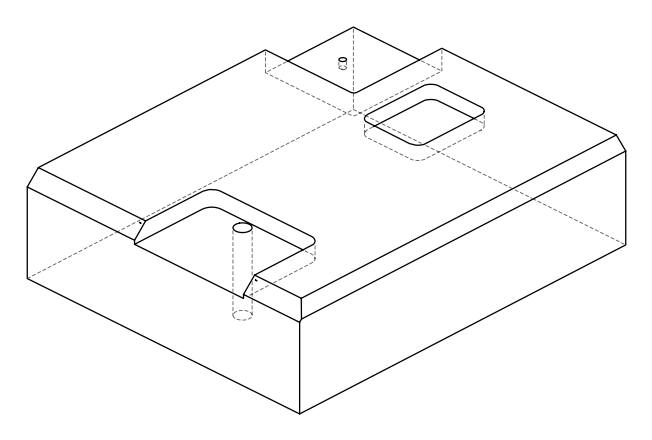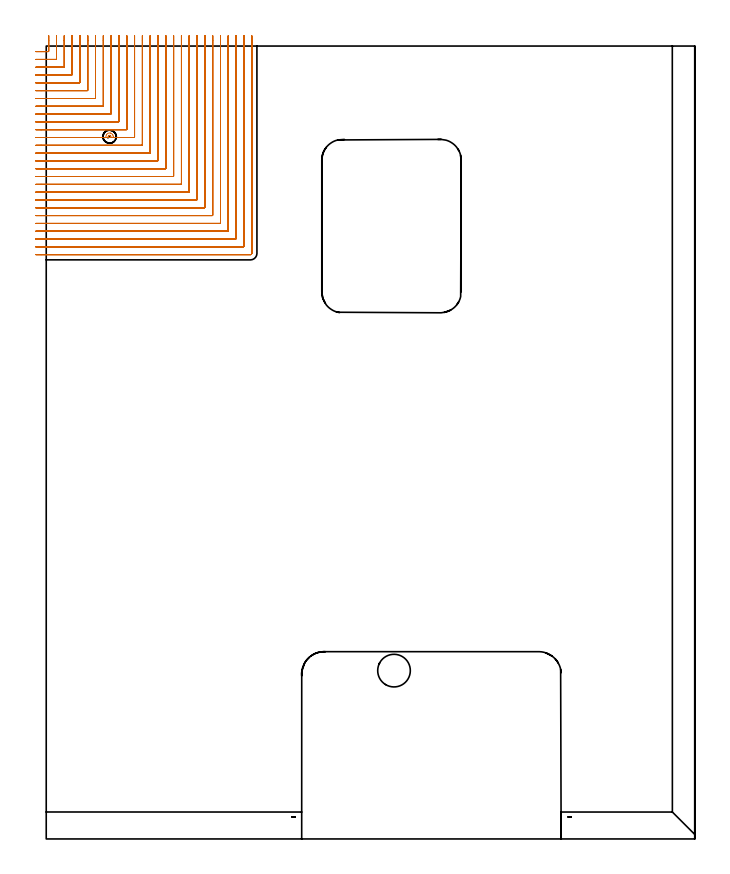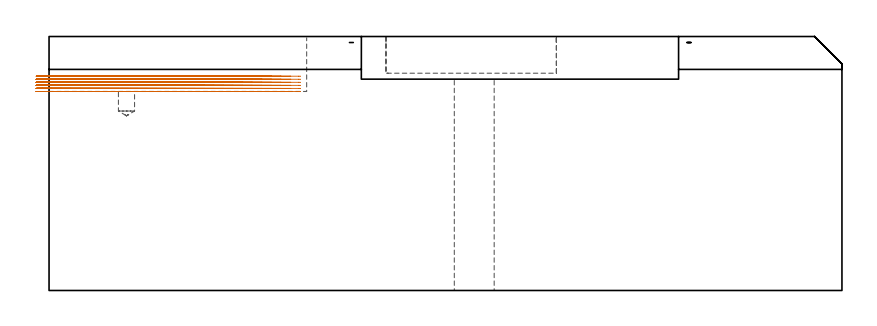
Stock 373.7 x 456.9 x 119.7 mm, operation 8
(PLAN: 10 operations, 6 tool changes, 190.2 min)
(1 SPOT_DRILL | STEP1POCKET | NXT0321_9005460120000 | 0.03 min | 2796 mm3)
(2 DRILL_THROUGH_HOLE_FROM_SOLID_MATERIAL | STEP1HOLE | UGT0301_515 | 0.43 min | 13483 mm3)
(3 DRILL_TO_ENLARGE_THROUGH_HOLE | STEP1HOLE | UGT0301_256 | 0.44 min | 19681 mm3)
(4 DRILL_BLIND_HOLE_INTO_CENTER | STEP1POCKET | UGT0301_195 | 0.06 min | 474 mm3)
(5 AREA_MILL | FG_CHAMFER_SURFACE | UGT0205_001 | 7.32 min | 18556 mm3)
(6 AREA_MILL_1 | FG_CHAMFER_SURFACE_1 | UGT0205_001 | 18.17 min | 38007 mm3)
(7 AREA_MILL_2 | FG_CHAMFER_SURFACE_2 | UGT0205_001 | 3.7 min | 9227 mm3)
(8 MILL_CORNER_NOTCH_RECTANGULAR | CORNER_NOTCH_RECTANGULAR | NXT0201_008 | Follow Part, ap 1.5, ae 75% | 142.78 min | 384511 mm3)
(9 MILL_RECTANGULAR_POCKET | POCKET_RECTANGULAR_STRAIGHT | UGT0201_105 | Follow Part, ap 5.5, ae 75% | 4.4 min | 136672 mm3)
(10 MILL_SLOT | SLOT_PARTIAL_RECTANGULAR | UGT0201_105 | Follow Part, ap 5.5, ae 75% | 12.85 min | 315508 mm3)
(TOOL NXT0321_9005460120000 | NC Spot Drill, 142deg, 12mm, Carbide, Uncoated | D12 PA142 FL30 Z2)
(TOOL UGT0301_515 | Carbide Drill 12.0 mm | D12 PA118 FL101 Z2)
(TOOL UGT0301_256 | Twist Drill 18.8 mm | D18.8 PA118 FL135 Z2)
(TOOL UGT0301_195 | Twist Drill 7.6 mm | D7.6 PA118 FL73 Z2)
(TOOL UGT0205_001 | Chamfer Mill 20 x 3 x 45 deg. | D20 FL50 Z2)
(TOOL NXT0201_008 | ENDMILL 6mm [2P460-0600-NA 1630] | D6 FL26 Z6)
(TOOL UGT0201_105 | End Mill 22 mm | D22 FL25 Z2)
(OP 8 MILL_CORNER_NOTCH_RECTANGULAR, part 2 of 2)
G0 Z129.7
X-6. Y377.2
Z100.994
G1 X-3.
X77.604 F500.
G3 X77.9 Y377.496 R0.3
G1 Y459.9
Y462.9 F250.
G0 Z129.7
X-6. Y372.7
Z100.994
G1 X-3.
X82.104 F500.
G3 X82.4 Y372.996 R0.3
G1 Y459.9
Y462.9 F250.
G0 Z129.7
X-6. Y368.2
Z100.994
G1 X-3.
X86.604 F500.
G3 X86.9 Y368.496 R0.3
G1 Y459.9
Y462.9 F250.
G0 Z129.7
X-6. Y363.7
Z100.994
G1 X-3.
X91.104 F500.
G3 X91.4 Y363.996 R0.3
G1 Y459.9
Y462.9 F250.
G0 Z129.7
X-6. Y359.2
Z100.994
G1 X-3.
X95.603 F500.
G3 X95.9 Y359.497 R0.3
G1 Y459.9
Y462.9 F250.
G0 Z129.7
X-6. Y354.7
Z100.994
G1 X-3.
X100.103 F500.
G3 X100.4 Y354.997 R0.3
G1 Y459.9
Y462.9 F250.
G0 Z129.7
X-6. Y350.2
Z100.994
G1 X-3.
X104.603 F500.
G3 X104.9 Y350.497 R0.3
G1 Y459.9
Y462.9 F250.
G0 Z129.7
X-6. Y345.7
Z100.994
G1 X-3.
X109.103 F500.
G3 X109.4 Y345.997 R0.3
G1 Y459.9
Y462.9 F250.
G0 Z129.7
X-6. Y341.2
Z100.994
G1 X-3.
X113.603 F500.
G3 X113.9 Y341.497 R0.3
G1 Y459.9
Y462.9 F250.
G0 Z129.7
X-6. Y336.7
Z100.994
G1 X-3.
X117.7 F500.
G3 X118.4 Y337.4 R0.7
G1 Y459.9
Y462.9 F250.
G0 Z129.7
X-6. Y453.7
Z99.556
G1 X-3.
X1.107 F500.
G3 X1.4 Y453.993 R0.3
G1 Y459.9
Y462.9 F250.
G0 Z129.7
X-6. Y449.2
Z99.556
G1 X-3.
X5.607 F500.
G3 X5.9 Y449.493 R0.3
G1 Y459.9
Y462.9 F250.
G0 Z129.7
X-6. Y444.7
Z99.556
G1 X-3.
X10.107 F500.
G3 X10.4 Y444.993 R0.3
G1 Y459.9
Y462.9 F250.
G0 Z129.7
X-6. Y440.2
Z99.556
G1 X-3.
X14.607 F500.
G3 X14.9 Y440.493 R0.3
G1 Y459.9
Y462.9 F250.
G0 Z129.7
X-6. Y435.7
Z99.556
G1 X-3.
X19.106 F500.
G3 X19.4 Y435.994 R0.3
G1 Y459.9
Y462.9 F250.
G0 Z129.7
X-6. Y431.2
Z99.556
G1 X-3.
X23.606 F500.
G3 X23.9 Y431.494 R0.3
G1 Y459.9
Y462.9 F250.
G0 Z129.7
X-6. Y426.7
Z99.556
G1 X-3.
X28.106 F500.
G3 X28.4 Y426.994 R0.3
G1 Y459.9
Y462.9 F250.
G0 Z129.7
X-6. Y422.2
Z99.556
G1 X-3.
X32.606 F500.
G3 X32.9 Y422.494 R0.3
G1 Y459.9
Y462.9 F250.
G0 Z129.7
X-6. Y417.7
Z99.556
G1 X-3.
X37.106 F500.
G3 X37.4 Y417.994 R0.3
G1 Y459.9
Y462.9 F250.
G0 Z129.7
X-6. Y413.2
Z99.556
G1 X-3.
X41.605 F500.
G3 X41.9 Y413.495 R0.3
G1 Y459.9
Y462.9 F250.
G0 Z129.7
X-6. Y408.7
Z99.556
G1 X-3.
X46.105 F500.
G3 X46.4 Y408.995 R0.3
G1 Y459.9
Y462.9 F250.
G0 Z129.7
X-6. Y404.2
Z99.556
G1 X-3.
X33.559 F500.
X36.559 F250.
G0 Z129.7
X36.441
Z99.556
G1 X39.441
X50.605 F500.
G3 X50.9 Y404.495 R0.3
G1 Y459.9
Y462.9 F250.
G0 Z129.7
X-6. Y399.7
Z99.556
G1 X-3.
X55.105 F500.
G3 X55.4 Y399.995 R0.3
G1 Y459.9
Y462.9 F250.
G0 Z129.7
X-6. Y395.2
Z99.556
G1 X-3.
X59.605 F500.
G3 X59.9 Y395.495 R0.3
G1 Y459.9
Y462.9 F250.
G0 Z129.7
X-6. Y390.7
Z99.556
G1 X-3.
X64.105 F500.
G3 X64.4 Y390.995 R0.3
G1 Y459.9
Y462.9 F250.
G0 Z129.7
X-6. Y386.2
Z99.556
G1 X-3.
X68.604 F500.
G3 X68.9 Y386.496 R0.3
G1 Y459.9
Y462.9 F250.
G0 Z129.7
X-6. Y381.7
Z99.556
G1 X-3.
X73.104 F500.
G3 X73.4 Y381.996 R0.3
G1 Y459.9
Y462.9 F250.
G0 Z129.7
X-6. Y377.2
Z99.556
G1 X-3.
X77.604 F500.
G3 X77.9 Y377.496 R0.3
G1 Y459.9
Y462.9 F250.
G0 Z129.7
X-6. Y372.7
Z99.556
G1 X-3.
X82.104 F500.
G3 X82.4 Y372.996 R0.3
G1 Y459.9
Y462.9 F250.
G0 Z129.7
X-6. Y368.2
Z99.556
G1 X-3.
X86.604 F500.
G3 X86.9 Y368.496 R0.3
G1 Y459.9
Y462.9 F250.
G0 Z129.7
X-6. Y363.7
Z99.556
G1 X-3.
X91.104 F500.
G3 X91.4 Y363.996 R0.3
G1 Y459.9
Y462.9 F250.
G0 Z129.7
X-6. Y359.2
Z99.556
G1 X-3.
X95.603 F500.
G3 X95.9 Y359.497 R0.3
G1 Y459.9
Y462.9 F250.
G0 Z129.7
X-6. Y354.7
Z99.556
G1 X-3.
X100.103 F500.
G3 X100.4 Y354.997 R0.3
G1 Y459.9
Y462.9 F250.
G0 Z129.7
X-6. Y350.2
Z99.556
G1 X-3.
X104.603 F500.
G3 X104.9 Y350.497 R0.3
G1 Y459.9
Y462.9 F250.
G0 Z129.7
X-6. Y345.7
Z99.556
G1 X-3.
X109.103 F500.
G3 X109.4 Y345.997 R0.3
G1 Y459.9
Y462.9 F250.
G0 Z129.7
X-6. Y341.2
Z99.556
G1 X-3.
X113.603 F500.
G3 X113.9 Y341.497 R0.3
G1 Y459.9
Y462.9 F250.
G0 Z129.7
X-6. Y336.7
Z99.556
G1 X-3.
X117.7 F500.
G3 X118.4 Y337.4 R0.7
G1 Y459.9
Y462.9 F250.
G0 Z129.7
X-6. Y453.7
Z98.117
G1 X-3.
X1.107 F500.
G3 X1.4 Y453.993 R0.3
G1 Y459.9
Y462.9 F250.
G0 Z129.7
X-6. Y449.2
Z98.117
G1 X-3.
X5.607 F500.
G3 X5.9 Y449.493 R0.3
G1 Y459.9
Y462.9 F250.
G0 Z129.7
X-6. Y444.7
Z98.117
G1 X-3.
X10.107 F500.
G3 X10.4 Y444.993 R0.3
G1 Y459.9
Y462.9 F250.
G0 Z129.7
X-6. Y440.2
Z98.117
G1 X-3.
X14.607 F500.
G3 X14.9 Y440.493 R0.3
G1 Y459.9
Y462.9 F250.
G0 Z129.7
X-6. Y435.7
Z98.117
G1 X-3.
X19.106 F500.
G3 X19.4 Y435.994 R0.3
G1 Y459.9
Y462.9 F250.
G0 Z129.7
X-6. Y431.2
Z98.117
G1 X-3.
X23.606 F500.
G3 X23.9 Y431.494 R0.3
G1 Y459.9
Y462.9 F250.
G0 Z129.7
X-6. Y426.7
Z98.117
G1 X-3.
X28.106 F500.
G3 X28.4 Y426.994 R0.3
G1 Y459.9
Y462.9 F250.
G0 Z129.7
X-6. Y422.2
Z98.117
G1 X-3.
X32.606 F500.
G3 X32.9 Y422.494 R0.3
G1 Y459.9
Y462.9 F250.
G0 Z129.7
X-6. Y417.7
Z98.117
G1 X-3.
X37.106 F500.
G3 X37.4 Y417.994 R0.3
G1 Y459.9
Y462.9 F250.
G0 Z129.7
X-6. Y413.2
Z98.117
G1 X-3.
X41.605 F500.
G3 X41.9 Y413.495 R0.3
G1 Y459.9
Y462.9 F250.
G0 Z129.7
X-6. Y408.7
Z98.117
G1 X-3.
X46.105 F500.
G3 X46.4 Y408.995 R0.3
G1 Y459.9
Y462.9 F250.
G0 Z129.7
X-6. Y404.2
Z98.117
G1 X-3.
X33.559 F500.
X36.559 F250.
G0 Z129.7
X36.441
Z98.117
G1 X39.441
X50.605 F500.
G3 X50.9 Y404.495 R0.3
G1 Y459.9
Y462.9 F250.
G0 Z129.7
X-6. Y399.7
Z98.117
G1 X-3.
X55.105 F500.
G3 X55.4 Y399.995 R0.3
G1 Y459.9
Y462.9 F250.
G0 Z129.7
X-6. Y395.2
Z98.117
G1 X-3.
X59.605 F500.
G3 X59.9 Y395.495 R0.3
G1 Y459.9
Y462.9 F250.
G0 Z129.7
X-6. Y390.7
Z98.117
G1 X-3.
X64.105 F500.
G3 X64.4 Y390.995 R0.3
G1 Y459.9
Y462.9 F250.
G0 Z129.7
X-6. Y386.2
Z98.117
G1 X-3.
X68.604 F500.
G3 X68.9 Y386.496 R0.3
G1 Y459.9
Y462.9 F250.
G0 Z129.7
X-6. Y381.7
Z98.117
G1 X-3.
X73.104 F500.
G3 X73.4 Y381.996 R0.3
G1 Y459.9
Y462.9 F250.
G0 Z129.7
X-6. Y377.2
Z98.117
G1 X-3.
X77.604 F500.
G3 X77.9 Y377.496 R0.3
G1 Y459.9
Y462.9 F250.
G0 Z129.7
X-6. Y372.7
Z98.117
G1 X-3.
X82.104 F500.
G3 X82.4 Y372.996 R0.3
G1 Y459.9
Y462.9 F250.
G0 Z129.7
X-6. Y368.2
Z98.117
G1 X-3.
X86.604 F500.
G3 X86.9 Y368.496 R0.3
G1 Y459.9
Y462.9 F250.
G0 Z129.7
X-6. Y363.7
Z98.117
G1 X-3.
X91.104 F500.
G3 X91.4 Y363.996 R0.3
G1 Y459.9
Y462.9 F250.
G0 Z129.7
X-6. Y359.2
Z98.117
G1 X-3.
X95.603 F500.
G3 X95.9 Y359.497 R0.3
G1 Y459.9
Y462.9 F250.
G0 Z129.7
X-6. Y354.7
Z98.117
G1 X-3.
X100.103 F500.
G3 X100.4 Y354.997 R0.3
G1 Y459.9
Y462.9 F250.
G0 Z129.7
X-6. Y350.2
Z98.117
G1 X-3.
X104.603 F500.
G3 X104.9 Y350.497 R0.3
G1 Y459.9
Y462.9 F250.
G0 Z129.7
X-6. Y345.7
Z98.117
G1 X-3.
X109.103 F500.
G3 X109.4 Y345.997 R0.3
G1 Y459.9
Y462.9 F250.
G0 Z129.7
X-6. Y341.2
Z98.117
G1 X-3.
X113.603 F500.
G3 X113.9 Y341.497 R0.3
G1 Y459.9
Y462.9 F250.
G0 Z129.7
X-6. Y336.7
Z98.117
G1 X-3.
X117.7 F500.
G3 X118.4 Y337.4 R0.7
G1 Y459.9
Y462.9 F250.
G0 Z129.7
X-6. Y453.7
Z96.678
G1 X-3.
X1.107 F500.
G3 X1.4 Y453.993 R0.3
G1 Y459.9
Y462.9 F250.
G0 Z129.7
X-6. Y449.2
Z96.678
G1 X-3.
X5.607 F500.
G3 X5.9 Y449.493 R0.3
G1 Y459.9
Y462.9 F250.
G0 Z129.7
X-6. Y444.7
Z96.678
G1 X-3.
X10.107 F500.
G3 X10.4 Y444.993 R0.3
G1 Y459.9
Y462.9 F250.
G0 Z129.7
X-6. Y440.2
Z96.678
G1 X-3.
X14.607 F500.
G3 X14.9 Y440.493 R0.3
G1 Y459.9
Y462.9 F250.
G0 Z129.7
X-6. Y435.7
Z96.678
G1 X-3.
X19.106 F500.
G3 X19.4 Y435.994 R0.3
G1 Y459.9
Y462.9 F250.
G0 Z129.7
X-6. Y431.2
Z96.678
G1 X-3.
X23.606 F500.
G3 X23.9 Y431.494 R0.3
G1 Y459.9
Y462.9 F250.
G0 Z129.7
X-6. Y426.7
Z96.678
G1 X-3.
X28.106 F500.
G3 X28.4 Y426.994 R0.3
G1 Y459.9
Y462.9 F250.
G0 Z129.7
X-6. Y422.2
Z96.678
G1 X-3.
X32.606 F500.
G3 X32.9 Y422.494 R0.3
G1 Y459.9
Y462.9 F250.
G0 Z129.7
X-6. Y417.7
Z96.678
G1 X-3.
X37.106 F500.
G3 X37.4 Y417.994 R0.3
G1 Y459.9
Y462.9 F250.
G0 Z129.7
X-6. Y413.2
Z96.678
G1 X-3.
X41.605 F500.
G3 X41.9 Y413.495 R0.3
G1 Y459.9
Y462.9 F250.
G0 Z129.7
X-6. Y408.7
Z96.678
G1 X-3.
X46.105 F500.
G3 X46.4 Y408.995 R0.3
G1 Y459.9
Y462.9 F250.
G0 Z129.7
X-6. Y404.2
Z96.678
G1 X-3.
X33.559 F500.
X36.559 F250.
G0 Z129.7
X36.441
Z96.678
G1 X39.441
X50.605 F500.
G3 X50.9 Y404.495 R0.3
G1 Y459.9
Y462.9 F250.
G0 Z129.7
X-6. Y399.7
Z96.678
G1 X-3.
X55.105 F500.
G3 X55.4 Y399.995 R0.3
G1 Y459.9
Y462.9 F250.
G0 Z129.7
X-6. Y395.2
Z96.678
G1 X-3.
X59.605 F500.
G3 X59.9 Y395.495 R0.3
G1 Y459.9
Y462.9 F250.
G0 Z129.7
X-6. Y390.7
Z96.678
G1 X-3.
X64.105 F500.
G3 X64.4 Y390.995 R0.3
G1 Y459.9
Y462.9 F250.
G0 Z129.7
X-6. Y386.2
Z96.678
G1 X-3.
X68.604 F500.
G3 X68.9 Y386.496 R0.3
G1 Y459.9
Y462.9 F250.
G0 Z129.7
X-6. Y381.7
Z96.678
G1 X-3.
X73.104 F500.
G3 X73.4 Y381.996 R0.3
G1 Y459.9
Y462.9 F250.
G0 Z129.7
X-6. Y377.2
Z96.678
G1 X-3.
X77.604 F500.
G3 X77.9 Y377.496 R0.3
G1 Y459.9
Y462.9 F250.
G0 Z129.7
X-6. Y372.7
Z96.678
G1 X-3.
X82.104 F500.
G3 X82.4 Y372.996 R0.3
G1 Y459.9
Y462.9 F250.
G0 Z129.7
X-6. Y368.2
Z96.678
G1 X-3.
X86.604 F500.
G3 X86.9 Y368.496 R0.3
G1 Y459.9
Y462.9 F250.
G0 Z129.7
X-6. Y363.7
Z96.678
G1 X-3.
X91.104 F500.
G3 X91.4 Y363.996 R0.3
G1 Y459.9
Y462.9 F250.
G0 Z129.7
X-6. Y359.2
Z96.678
G1 X-3.
X95.603 F500.
G3 X95.9 Y359.497 R0.3
G1 Y459.9
Y462.9 F250.
G0 Z129.7
X-6. Y354.7
Z96.678
G1 X-3.
X100.103 F500.
G3 X100.4 Y354.997 R0.3
G1 Y459.9
Y462.9 F250.
G0 Z129.7
X-6. Y350.2
Z96.678
G1 X-3.
X104.603 F500.
G3 X104.9 Y350.497 R0.3
G1 Y459.9
Y462.9 F250.
G0 Z129.7
X-6. Y345.7
Z96.678
G1 X-3.
X109.103 F500.
G3 X109.4 Y345.997 R0.3
G1 Y459.9
Y462.9 F250.
G0 Z129.7
X-6. Y341.2
Z96.678
G1 X-3.
X113.603 F500.
G3 X113.9 Y341.497 R0.3
G1 Y459.9
Y462.9 F250.
G0 Z129.7
X-6. Y336.7
Z96.678
G1 X-3.
X117.7 F500.
G3 X118.4 Y337.4 R0.7
G1 Y459.9
Y462.9 F250.
G0 Z129.7
X-6. Y453.7
Z95.239
G1 X-3.
X1.107 F500.
G3 X1.4 Y453.993 R0.3
G1 Y459.9
Y462.9 F250.
G0 Z129.7
X-6. Y449.2
Z95.239
G1 X-3.
X5.607 F500.
G3 X5.9 Y449.493 R0.3
G1 Y459.9
Y462.9 F250.
G0 Z129.7
X-6. Y444.7
Z95.239
G1 X-3.
X10.107 F500.
G3 X10.4 Y444.993 R0.3
G1 Y459.9
Y462.9 F250.
G0 Z129.7
X-6. Y440.2
Z95.239
G1 X-3.
X14.607 F500.
G3 X14.9 Y440.493 R0.3
G1 Y459.9
Y462.9 F250.
G0 Z129.7
X-6. Y435.7
Z95.239
G1 X-3.
X19.106 F500.
G3 X19.4 Y435.994 R0.3
G1 Y459.9
Y462.9 F250.
G0 Z129.7
X-6. Y431.2
Z95.239
G1 X-3.
X23.606 F500.
G3 X23.9 Y431.494 R0.3
G1 Y459.9
Y462.9 F250.
G0 Z129.7
X-6. Y426.7
Z95.239
G1 X-3.
X28.106 F500.
G3 X28.4 Y426.994 R0.3
G1 Y459.9
Y462.9 F250.
G0 Z129.7
X-6. Y422.2
Z95.239
G1 X-3.
X32.606 F500.
G3 X32.9 Y422.494 R0.3
G1 Y459.9
Y462.9 F250.
G0 Z129.7
X-6. Y417.7
Z95.239
G1 X-3.
X37.106 F500.
G3 X37.4 Y417.994 R0.3
G1 Y459.9
Y462.9 F250.
G0 Z129.7
X-6. Y413.2
Z95.239
G1 X-3.
X41.605 F500.
G3 X41.9 Y413.495 R0.3
G1 Y459.9
Y462.9 F250.
G0 Z129.7
X-6. Y408.7
Z95.239
G1 X-3.
X46.105 F500.
G3 X46.4 Y408.995 R0.3
G1 Y459.9
Y462.9 F250.
G0 Z129.7
X-6. Y404.2
Z95.239
G1 X-3.
X34.435 F500.
X34.405 Y404.353
G2 X34.646 Y405.722 R2.207
G1 X34.839 Y406.03
G2 X36.883 Y406.785 R2.134
X38.39 Y405.648 R2.139
X38.606 Y404.511 R1.99
X38.557 Y404.2 R2.089
G1 X46.105
X50.605
G3 X50.9 Y404.495 R0.3
G1 Y459.9
Y462.9 F250.
G0 Z129.7
X-6. Y399.7
Z95.239
G1 X-3.
X55.105 F500.
G3 X55.4 Y399.995 R0.3
G1 Y459.9
Y462.9 F250.
G0 Z129.7
X-6. Y395.2
Z95.239
G1 X-3.
X59.605 F500.
G3 X59.9 Y395.495 R0.3
G1 Y459.9
Y462.9 F250.
G0 Z129.7
X-6. Y390.7
Z95.239
G1 X-3.
X64.105 F500.
G3 X64.4 Y390.995 R0.3
G1 Y459.9
Y462.9 F250.
G0 Z129.7
X-6. Y386.2
Z95.239
G1 X-3.
X68.604 F500.
G3 X68.9 Y386.496 R0.3
G1 Y459.9
Y462.9 F250.
G0 Z129.7
X-6. Y381.7
Z95.239
G1 X-3.
X73.104 F500.
G3 X73.4 Y381.996 R0.3
G1 Y459.9
Y462.9 F250.
G0 Z129.7
X-6. Y377.2
Z95.239
G1 X-3.
X77.604 F500.
G3 X77.9 Y377.496 R0.3
G1 Y459.9
Y462.9 F250.
G0 Z129.7
X-6. Y372.7
Z95.239
G1 X-3.
X82.104 F500.
G3 X82.4 Y372.996 R0.3
G1 Y459.9
Y462.9 F250.
G0 Z129.7
X-6. Y368.2
Z95.239
G1 X-3.
X86.604 F500.
G3 X86.9 Y368.496 R0.3
G1 Y459.9
Y462.9 F250.
G0 Z129.7
X-6. Y363.7
Z95.239
G1 X-3.
X91.104 F500.
G3 X91.4 Y363.996 R0.3
G1 Y459.9
Y462.9 F250.
G0 Z129.7
X-6. Y359.2
Z95.239
G1 X-3.
X95.603 F500.
G3 X95.9 Y359.497 R0.3
G1 Y459.9
Y462.9 F250.
G0 Z129.7
X-6. Y354.7
Z95.239
G1 X-3.
X100.103 F500.
G3 X100.4 Y354.997 R0.3
G1 Y459.9
Y462.9 F250.
G0 Z129.7
X-6. Y350.2
Z95.239
G1 X-3.
X104.603 F500.
G3 X104.9 Y350.497 R0.3
G1 Y459.9
Y462.9 F250.
G0 Z129.7
X-6. Y345.7
Z95.239
G1 X-3.
X109.103 F500.
G3 X109.4 Y345.997 R0.3
G1 Y459.9
Y462.9 F250.
G0 Z129.7
X-6. Y341.2
Z95.239
G1 X-3.
X113.603 F500.
G3 X113.9 Y341.497 R0.3
G1 Y459.9
Y462.9 F250.
G0 Z129.7
X-6. Y336.7
Z95.239
G1 X-3.
X117.7 F500.
G3 X118.4 Y337.4 R0.7
G1 Y459.9
Y462.9 F250.
G0 Z129.7
X-6. Y453.7
Z93.8
G1 X-3.
X1.107 F500.
G3 X1.4 Y453.993 R0.3
G1 Y459.9
Y462.9 F250.
G0 Z129.7
X-6. Y449.2
Z93.8
G1 X-3.
X5.607 F500.
G3 X5.9 Y449.493 R0.3
G1 Y459.9
Y462.9 F250.
G0 Z129.7
X-6. Y444.7
Z93.8
G1 X-3.
X10.107 F500.
G3 X10.4 Y444.993 R0.3
G1 Y459.9
Y462.9 F250.
G0 Z129.7
X-6. Y440.2
Z93.8
G1 X-3.
X14.607 F500.
G3 X14.9 Y440.493 R0.3
G1 Y459.9
Y462.9 F250.
G0 Z129.7
X-6. Y435.7
Z93.8
G1 X-3.
X19.106 F500.
G3 X19.4 Y435.994 R0.3
G1 Y459.9
Y462.9 F250.
G0 Z129.7
X-6. Y431.2
Z93.8
G1 X-3.
X23.606 F500.
G3 X23.9 Y431.494 R0.3
G1 Y459.9
Y462.9 F250.
G0 Z129.7
X-6. Y426.7
Z93.8
G1 X-3.
X28.106 F500.
G3 X28.4 Y426.994 R0.3
G1 Y459.9
Y462.9 F250.
G0 Z129.7
X-6. Y422.2
Z93.8
G1 X-3.
X32.606 F500.
G3 X32.9 Y422.494 R0.3
G1 Y459.9
Y462.9 F250.
G0 Z129.7
X-6. Y417.7
Z93.8
G1 X-3.
X37.106 F500.
G3 X37.4 Y417.994 R0.3
G1 Y459.9
Y462.9 F250.
G0 Z129.7
X-6. Y413.2
Z93.8
G1 X-3.
X41.605 F500.
G3 X41.9 Y413.495 R0.3
G1 Y459.9
Y462.9 F250.
G0 Z129.7
X-6. Y408.7
Z93.8
G1 X-3.
X46.105 F500.
G3 X46.4 Y408.995 R0.3
G1 Y459.9
Y462.9 F250.
G0 Z129.7
X-6. Y404.2
Z93.8
G1 X-3.
X35.919 F500.
X35.778 Y404.413
X35.737 Y404.537
X35.719 Y404.809
X35.724 Y404.85
X35.877 Y405.179
X35.93 Y405.248
G2 X37.02 Y405.294 R0.833
X37.256 Y404.465 R0.883
G1 X37.081 Y404.2
X46.105
X50.605
G3 X50.9 Y404.495 R0.3
G1 Y459.9
Y462.9 F250.
G0 Z129.7
X-6. Y399.7
Z93.8
G1 X-3.
X55.105 F500.
G3 X55.4 Y399.995 R0.3
G1 Y459.9
Y462.9 F250.
G0 Z129.7
X-6. Y395.2
Z93.8
G1 X-3.
X59.605 F500.
G3 X59.9 Y395.495 R0.3
G1 Y459.9
Y462.9 F250.
G0 Z129.7
X-6. Y390.7
Z93.8
G1 X-3.
X64.105 F500.
G3 X64.4 Y390.995 R0.3
G1 Y459.9
Y462.9 F250.
G0 Z129.7
X-6. Y386.2
Z93.8
G1 X-3.
X68.604 F500.
G3 X68.9 Y386.496 R0.3
G1 Y459.9
Y462.9 F250.
G0 Z129.7
X-6. Y381.7
Z93.8
G1 X-3.
X73.104 F500.
G3 X73.4 Y381.996 R0.3
G1 Y459.9
Y462.9 F250.
G0 Z129.7
X-6. Y377.2
Z93.8
G1 X-3.
X77.604 F500.
G3 X77.9 Y377.496 R0.3
G1 Y459.9
Y462.9 F250.
G0 Z129.7
X-6. Y372.7
Z93.8
G1 X-3.
X82.104 F500.
G3 X82.4 Y372.996 R0.3
G1 Y459.9
Y462.9 F250.
G0 Z129.7
X-6. Y368.2
Z93.8
G1 X-3.
X86.604 F500.
G3 X86.9 Y368.496 R0.3
G1 Y459.9
Y462.9 F250.
G0 Z129.7
X-6. Y363.7
Z93.8
G1 X-3.
X91.104 F500.
G3 X91.4 Y363.996 R0.3
G1 Y459.9
Y462.9 F250.
G0 Z129.7
X-6. Y359.2
Z93.8
G1 X-3.
X95.603 F500.
G3 X95.9 Y359.497 R0.3
G1 Y459.9
Y462.9 F250.
G0 Z129.7
X-6. Y354.7
Z93.8
G1 X-3.
X100.103 F500.
G3 X100.4 Y354.997 R0.3
G1 Y459.9
Y462.9 F250.
G0 Z129.7
X-6. Y350.2
Z93.8
G1 X-3.
X104.603 F500.
G3 X104.9 Y350.497 R0.3
G1 Y459.9
Y462.9 F250.
G0 Z129.7
X-6. Y345.7
Z93.8
G1 X-3.
X109.103 F500.
G3 X109.4 Y345.997 R0.3
G1 Y459.9
Y462.9 F250.
G0 Z129.7
X-6. Y341.2
Z93.8
G1 X-3.
X113.603 F500.
G3 X113.9 Y341.497 R0.3
G1 Y459.9
Y462.9 F250.
G0 Z129.7
X-6. Y336.7
Z93.8
G1 X-3.
X117.7 F500.
G3 X118.4 Y337.4 R0.7
G1 Y459.9
Y462.9 F250.
G0 Z129.7
M5
M2
